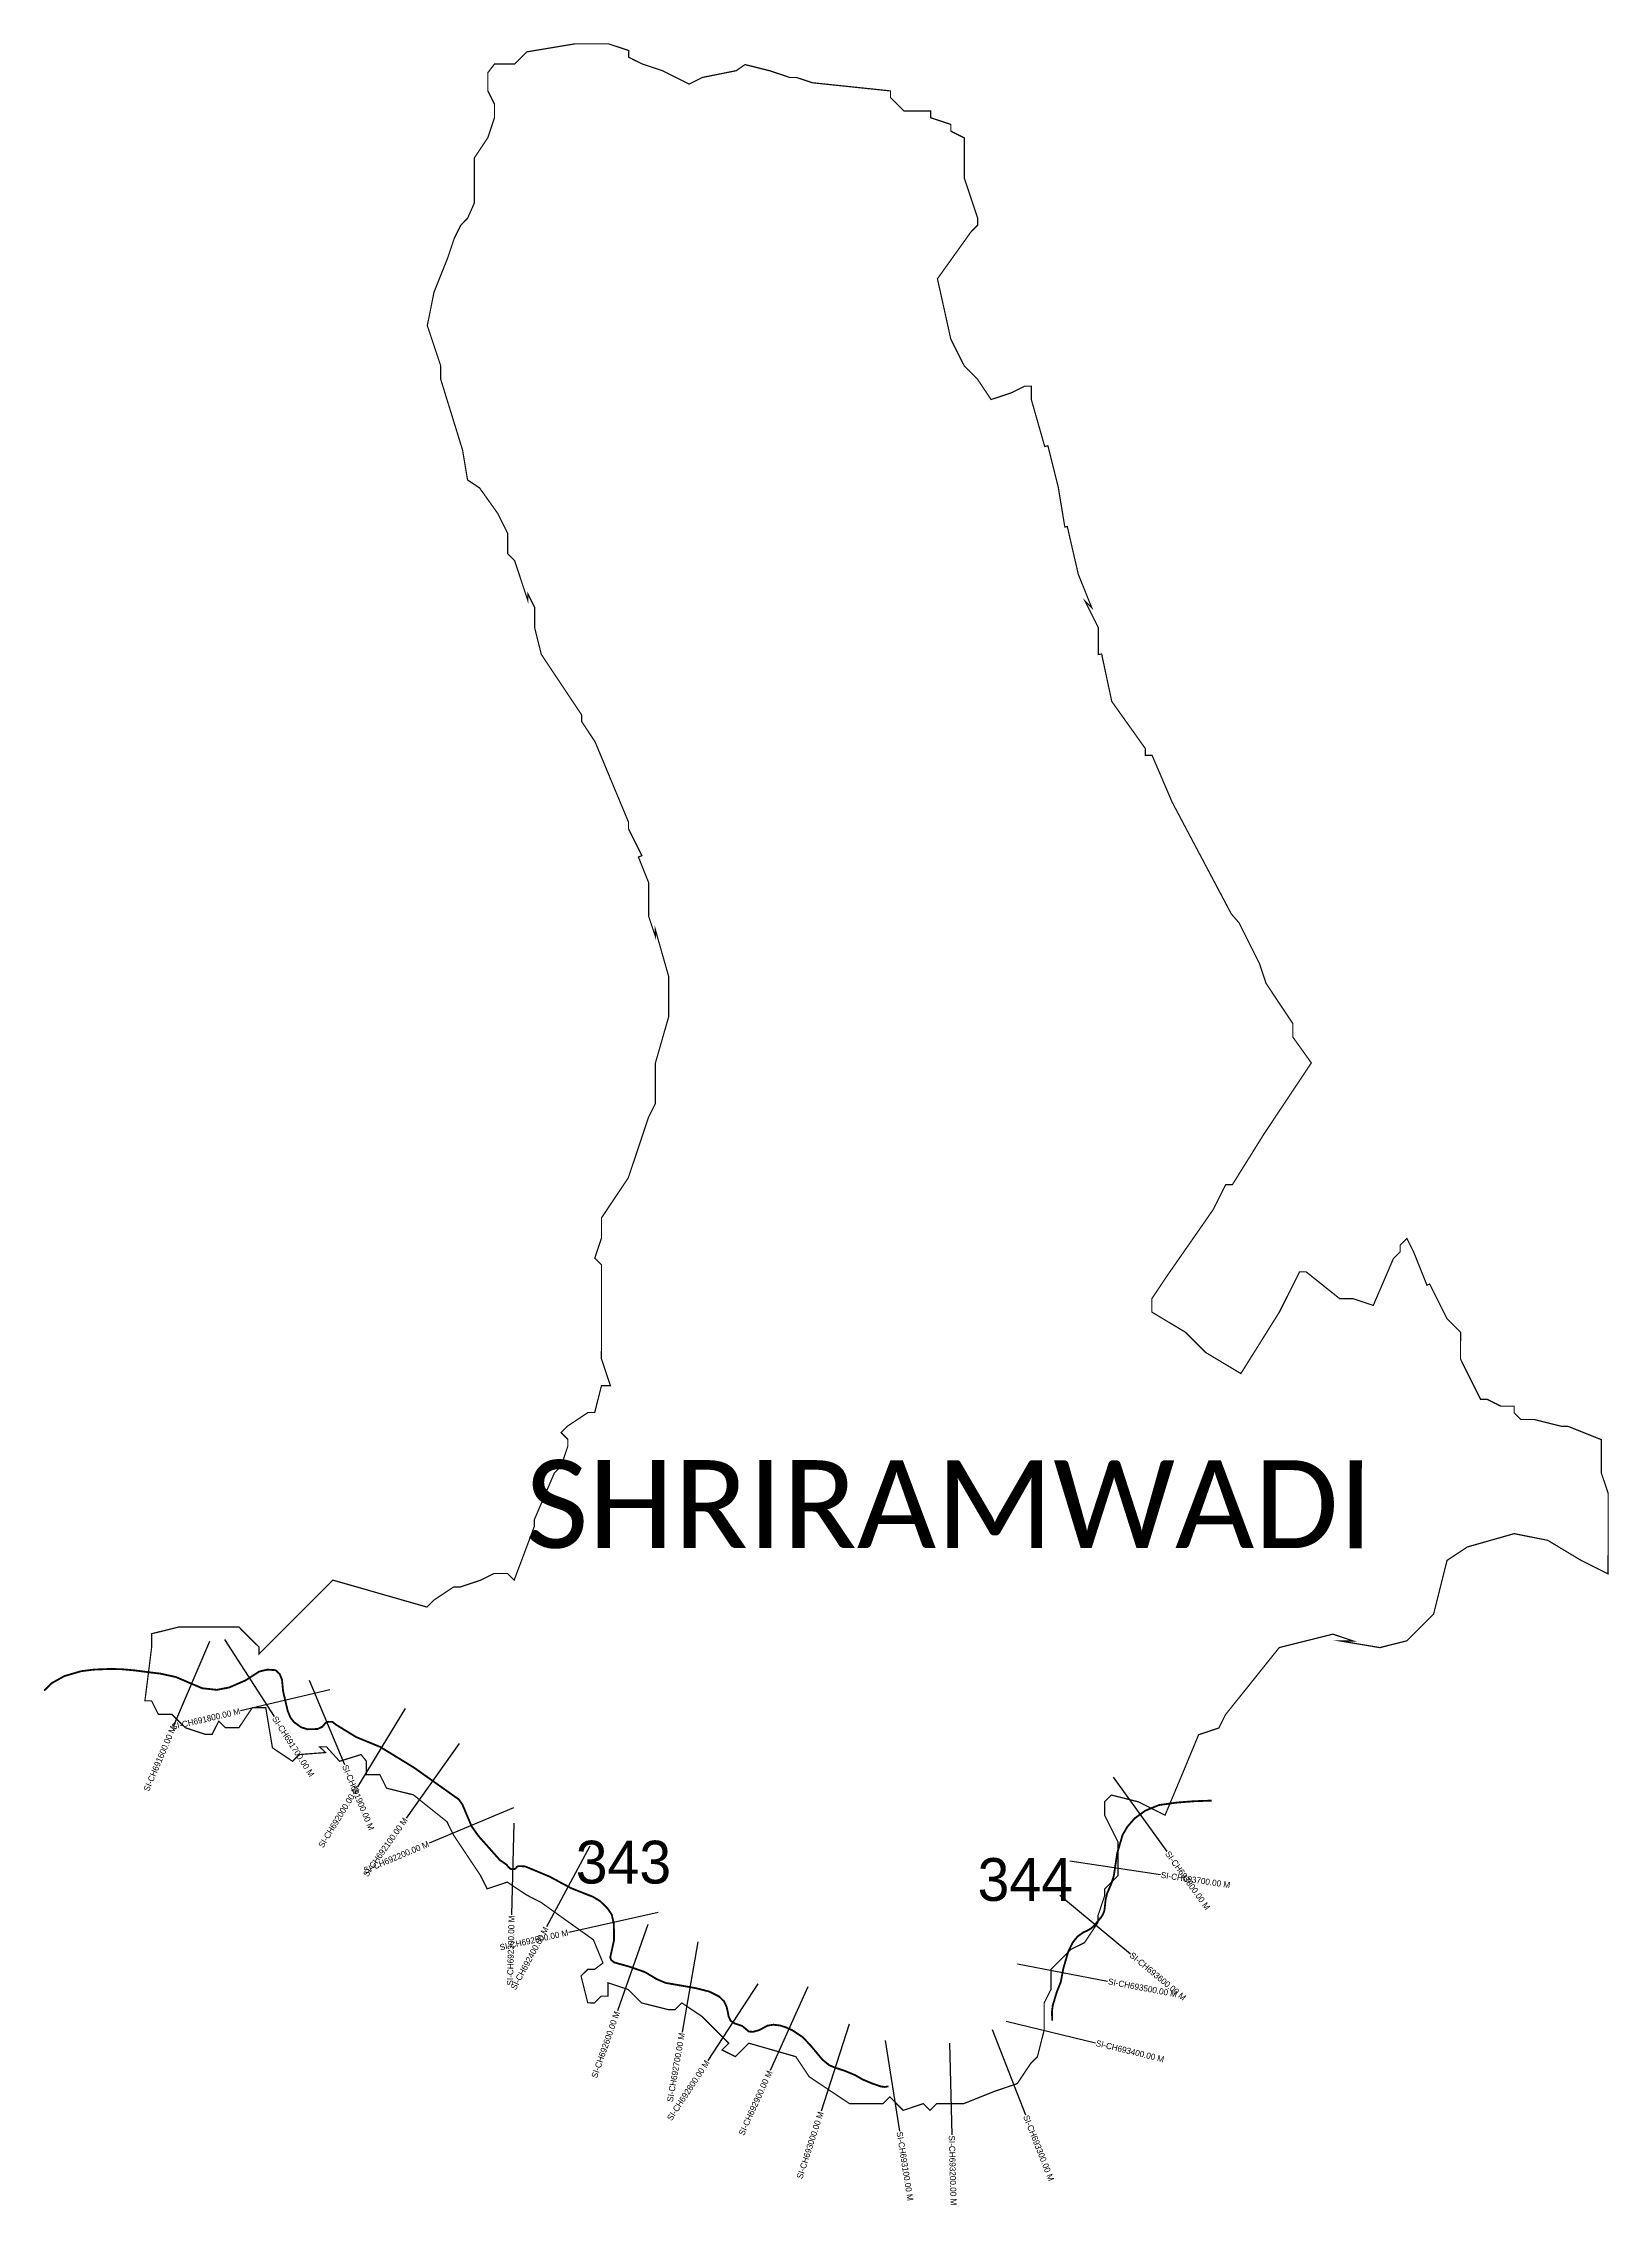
# Model space of a CAD drawing. Header units: metres. Extents: x 341332 to 343892, y 1761940 to 1765477.
import ezdxf
from ezdxf.enums import TextEntityAlignment as Align

# ---------------------------------------------------------------- set-up
doc = ezdxf.new("R2010")
doc.units = ezdxf.units.M
for name, color, linetype in [('CS', 134, 'Continuous'), ('CSMark', 6, 'Continuous'), ('NATURALLY PROTECTED', 3, 'Continuous'), ('VILLAGE NAME', 250, 'Continuous')]:
    doc.layers.add(name, color=color, linetype=linetype)

msp = doc.modelspace()

# ---------------------------------------------------------------- linework, layer by layer
at = {"color": 6, "const_width": 2}
msp.add_lwpolyline([(342122.7, 1765462.9), (342201.7, 1765476.1), (342256.6, 1765476), (342289.5, 1765465.1), (342289.5, 1765454.1), (342298, 1765449.8), (342311.5, 1765443.1), (342336.7, 1765434.7), (342344.5, 1765432.1), (342388.3, 1765410.1), (342410.3, 1765421.1), (342465.2, 1765432.1), (342479.7, 1765442.1), (342520.1, 1765432), (342553, 1765421), (342563.9, 1765421), (342589.8, 1765412.4), (342717.7, 1765399), (342717.7, 1765388), (342739.6, 1765366.1), (342783.5, 1765366.1), (342783.5, 1765355.1), (342816.4, 1765344.1), (342816.4, 1765333.1), (342838.4, 1765322.1), (342838.4, 1765256.3), (342860.3, 1765190.4), (342860.3, 1765179.4), (342849.3, 1765168.4), (342794.4, 1765091.6), (342816.3, 1764992.8), (342838.3, 1764948.9), (342860.2, 1764926.9), (342882.1, 1764894), (342915.1, 1764904.9), (342937, 1764915.9), (342948, 1764915.9), (342948, 1764894), (342964.9, 1764834.7), (342969.9, 1764817.1), (342975.1, 1764818.4), (342981, 1764794.9), (342986, 1764774.6), (342991.9, 1764751.2), (342999.1, 1764707.8), (343002.8, 1764685.4), (343006.8, 1764686.3), (343011.4, 1764666.3), (343019.2, 1764632.4), (343024.7, 1764608.5), (343046.7, 1764553.6), (343035.7, 1764564.6), (343044.4, 1764547.1), (343057.6, 1764520.6), (343057.6, 1764476.8), (343063, 1764477.6), (343079.6, 1764399.9), (343134.4, 1764323), (343134.4, 1764312), (343145.4, 1764312), (343178.3, 1764235.2), (343264.9, 1764071.6), (343275.1, 1764052.3), (343288, 1764037.5), (343320.9, 1763971.7), (343331.9, 1763938.7), (343374.2, 1763875.2), (343375.8, 1763872.8), (343375.7, 1763850.9), (343406, 1763808.5), (343327.8, 1763691.1), (343276.9, 1763609.4), (343265.9, 1763609.4), (343245.6, 1763568.9), (343235.3, 1763553.9), (343166.8, 1763455.4), (343145.1, 1763422.8), (343145.1, 1763400.8), (343200, 1763367.9), (343232.9, 1763334.9), (343290.7, 1763300.2), (343344.6, 1763386.3), (343353.7, 1763400.8), (343384.4, 1763462.1), (343386.6, 1763466.6), (343397.6, 1763466.6), (343433.2, 1763438.1), (343452.5, 1763422.7), (343474.4, 1763422.7), (343507.3, 1763411.7), (343540.3, 1763488.5), (343551.3, 1763499.5), (343551.3, 1763510.5), (343562.3, 1763521.5), (343573.2, 1763499.5), (343584.2, 1763472.1), (343595.2, 1763444.6), (343599.6, 1763446.8), (343623, 1763399.8), (343628.1, 1763389.7), (343650.1, 1763367.7), (343650, 1763323.8), (343682.9, 1763257.9), (343693.9, 1763257.9), (343715.9, 1763246.9), (343737.8, 1763246.9), (343737.8, 1763236), (343748.8, 1763225), (343770.8, 1763225), (343814.7, 1763214), (343825.6, 1763214), (343844.3, 1763206.5), (343880.5, 1763192), (343880.5, 1763137.1), (343891.5, 1763104.2), (343891.4, 1762972.4), (343854, 1762991.2), (343847.5, 1762994.4), (343822.6, 1763009.3), (343792.6, 1763027.4), (343737.8, 1763038.3), (343660.9, 1763016.4), (343628, 1762994.5), (343606, 1762906.7), (343562, 1762862.8), (343518.1, 1762851.8), (343452.3, 1762862.8), (343474.2, 1762862.8), (343441.3, 1762873.8), (343376.8, 1762857.7), (343353.5, 1762851.9), (343299.4, 1762784.3), (343265.6, 1762742.1), (343254.6, 1762720.2), (343221.6, 1762709.2), (343192.9, 1762640.1), (343166.7, 1762577.5), (343122.8, 1762599.5), (343078.9, 1762610.5), (343067.9, 1762599.5), (343067.9, 1762577.5), (343089.9, 1762533.6), (343089.8, 1762478.7), (343067.9, 1762456.8), (343067.9, 1762445.8), (343056.9, 1762412.8), (343056.9, 1762401.9), (343034.9, 1762369), (343012.9, 1762358), (342980, 1762325), (342980, 1762292.1), (342969, 1762270.2), (342968.9, 1762225.7), (342958, 1762182.4), (342947, 1762171.4), (342925, 1762138.4), (342886.9, 1762125.4), (342837.2, 1762105.5), (342793.3, 1762105.6), (342782.3, 1762094.6), (342771.3, 1762105.6), (342738.4, 1762094.6), (342716.5, 1762116.6), (342705.5, 1762105.6), (342650.6, 1762105.6), (342584.7, 1762149.6), (342562.8, 1762182.5), (342486, 1762204.5), (342464, 1762182.5), (342442, 1762193.5), (342453, 1762204.5), (342416.3, 1762241.2), (342409.1, 1762248.4), (342376.2, 1762270.4), (342365.2, 1762259.4), (342354.2, 1762259.4), (342310.3, 1762270.4), (342288.4, 1762292.4), (342255.4, 1762303.4), (342255.4, 1762281.4), (342244.5, 1762281.4), (342233.5, 1762270.4), (342222.5, 1762270.5), (342211.5, 1762314.4), (342222.5, 1762325.3), (342233.5, 1762325.3), (342247.4, 1762335.7), (342231.7, 1762373.7), (342145.7, 1762435.1), (342128.1, 1762444), (342122.2, 1762447.2), (342090.8, 1762468.1), (342057.9, 1762457.1), (342046.9, 1762479.1), (342014, 1762528.5), (342003, 1762545), (341992.1, 1762566.9), (341946.9, 1762603.1), (341937.2, 1762610.9), (341893.3, 1762621.8), (341882.3, 1762643.8), (341860.4, 1762643.8), (341860.4, 1762665.8), (341851.6, 1762676.8), (341816.5, 1762665.8), (341795, 1762689.5), (341783.7, 1762689.5), (341793.7, 1762680.1), (341750.6, 1762676.8), (341739.6, 1762665.8), (341706.7, 1762687.8), (341695.7, 1762753.7), (341673.8, 1762753.7), (341651.8, 1762720.8), (341629.8, 1762720.8), (341618.9, 1762731.7), (341607.9, 1762709.8), (341596.9, 1762709.8), (341564, 1762720.8), (341542, 1762742.7), (341520.1, 1762742.7), (341509.1, 1762764.7), (341498.1, 1762764.7), (341509.1, 1762852.5), (341509.1, 1762874.5), (341553.1, 1762885.4), (341649.6, 1762885.4), (341651.9, 1762885.4), (341667, 1762870.2), (341684.8, 1762852.5), (341684.8, 1762841.5), (341805.6, 1762962.2), (341959.3, 1762918.2), (341970.3, 1762929.2), (342003.2, 1762951.1), (342014.2, 1762951.1), (342047.1, 1762962.1), (342069.1, 1762973.1), (342091, 1762973.1), (342102, 1762962.1), (342131.4, 1763040.3), (342135, 1763049.9), (342135, 1763060.9), (342157.3, 1763113), (342167.9, 1763137.7), (342178.9, 1763148.7), (342184.2, 1763164.6), (342189.9, 1763181.6), (342189.9, 1763192.6), (342178.9, 1763203.6), (342189.9, 1763214.6), (342222.8, 1763236.5), (342233.8, 1763236.5), (342244.8, 1763280.4), (342259.5, 1763280.4), (342244.8, 1763324.3), (342244.9, 1763370.1), (342244.9, 1763478), (342233.9, 1763489), (342244.9, 1763521.9), (342244.9, 1763554.9), (342288.8, 1763620.7), (342319, 1763711.1), (342321.8, 1763719.5), (342332.8, 1763741.5), (342332.8, 1763807.3), (342354.8, 1763884.2), (342354.8, 1763950), (342332.9, 1764026.9), (342332.9, 1764015.9), (342327.9, 1764030.8), (342321.9, 1764048.8), (342321.9, 1764072.3), (342321.9, 1764093.7), (342322, 1764103.7), (342305.3, 1764145.4), (342311, 1764147.7), (342296.1, 1764177.5), (342289.1, 1764191.6), (342289.1, 1764202.5), (342284.5, 1764213.6), (342275.2, 1764235.9), (342239.2, 1764322.4), (342234.2, 1764334.3), (342212.3, 1764367.3), (342212.3, 1764378.2), (342157.8, 1764460), (342146.4, 1764477.1), (342135.5, 1764521), (342135.5, 1764553.9), (342124.5, 1764575.9), (342124.5, 1764564.9), (342123.2, 1764568.9), (342109.8, 1764609.2), (342102.6, 1764630.8), (342091.6, 1764641.8), (342091.6, 1764674.7), (342079.4, 1764699.3), (342077.1, 1764703.9), (342075.2, 1764707.6), (342069.3, 1764715.9), (342045.6, 1764749.3), (342025.8, 1764762.5), (342017.7, 1764811.3), (341981.9, 1764927.2), (341981.9, 1764949.2), (341960, 1765015.1), (341971, 1765069.9), (341993, 1765124.8), (342004, 1765157.7), (342015, 1765179.7), (342025.9, 1765190.7), (342035, 1765211.1), (342036.9, 1765215.5), (342037, 1765289.5), (342058.9, 1765322.4), (342069.9, 1765355.3), (342069.9, 1765377.3), (342059, 1765399.2), (342059, 1765428.8), (342070, 1765443.2), (342102.9, 1765443.2), (342122.7, 1765462.9)], dxfattribs=at)
at = {"layer": 'CS'}
for p, q in [((341603.7, 1762861.8), (341545.1, 1762723.7)), ((341628.3, 1762865.3), (341709.4, 1762739.1)), ((341800.6, 1762782.6), (341654.6, 1762748.4)), ((341767, 1762798.8), (341824.7, 1762660.3)), ((341924, 1762752.1), (341845.6, 1762624.2)), ((342012.1, 1762695), (341925.2, 1762572.7)), ((343082.1, 1762639.7), (343169.7, 1762518)), ((342101, 1762589.9), (341962.8, 1762531.6)), ((342101.5, 1762564.3), (342097.9, 1762414.3)), ((342226, 1762526.7), (342154.9, 1762394.7)), ((343010.7, 1762502.7), (343159, 1762480.4)), ((342337.8, 1762418.2), (342191.3, 1762385.9)), ((342994.8, 1762446.8), (343110.2, 1762351)), ((342320.5, 1762398.7), (342270.9, 1762257.2)), ((342402.4, 1762370.1), (342376.6, 1762222.4)), ((342925.5, 1762334.3), (343072.8, 1762306.1)), ((342500.7, 1762301.6), (342418.7, 1762176.1)), ((342582.5, 1762296.5), (342520.8, 1762159.8)), ((342907.1, 1762240.8), (343052.9, 1762205.3)), ((342650, 1762235.8), (342604, 1762093.1)), ((342708.7, 1762208.9), (342732.2, 1762060.8)), ((342813.9, 1762204.5), (342817.8, 1762054.6)), ((342883.7, 1762226.7), (342938.7, 1762087.2))]:
    msp.add_line(p, q, dxfattribs=at)
at = {"layer": 'NATURALLY PROTECTED', "const_width": 3, "flags": 128}
for points in [[(341333.3, 1762781.6), (341345.9, 1762793.8), (341366.4, 1762805.2), (341393.7, 1762813.2), (341414.4, 1762815.8), (341438.5, 1762816.8), (341458.3, 1762816.6), (341481.4, 1762814.5), (341507.6, 1762811.1), (341523.5, 1762809.2), (341548.6, 1762803.7), (341570.4, 1762794.4), (341591.8, 1762785.3), (341615.6, 1762782.7), (341636, 1762786.6), (341662.3, 1762798), (341685, 1762812.6), (341698.3, 1762815.8), (341711.7, 1762814.9), (341718.5, 1762808.7), (341722.3, 1762799.4), (341724.1, 1762780.5), (341728.8, 1762760.3), (341731.6, 1762748.4), (341736.1, 1762737.3), (341741.9, 1762729.9), (341753.7, 1762721.4), (341764.2, 1762718.2), (341780.7, 1762718.6), (341788.3, 1762722.3), (341793.6, 1762728.6), (341798.2, 1762730.5), (341804.9, 1762730.3), (341810.3, 1762725.9), (341843.3, 1762705.6), (341882.9, 1762689.3), (341938.6, 1762655.2), (342011.6, 1762603.3), (342017.6, 1762594.7), (342023.2, 1762581.3), (342032.5, 1762559.4), (342043.8, 1762543.4), (342063.9, 1762520.8), (342078.7, 1762504.1), (342085.9, 1762499.2), (342089.5, 1762496.6), (342091.7, 1762494.2), (342094.8, 1762490.6), (342097.4, 1762489.4), (342101.8, 1762489.2), (342104.8, 1762490.6), (342106.2, 1762492.8), (342108.5, 1762494.1), (342112.6, 1762494.2), (342120.1, 1762493.7), (342135.6, 1762487.3), (342159.8, 1762477.2), (342194.8, 1762458.4), (342213, 1762451.1), (342231, 1762444), (342242.4, 1762437.2), (342254.5, 1762425.5), (342261.7, 1762414.9), (342263.5, 1762407.1), (342265.2, 1762399.2), (342265.3, 1762372.6), (342261.6, 1762355.9), (342259.2, 1762345.1), (342260.6, 1762340.8), (342265.7, 1762336.7), (342291, 1762329.6), (342316.2, 1762320.8), (342335.2, 1762309.3), (342349.7, 1762303.2), (342376.8, 1762298.5), (342399.1, 1762294.6), (342421.5, 1762288.9), (342437.2, 1762281), (342445.5, 1762272.9), (342449.8, 1762263.5), (342453, 1762247.7), (342456.2, 1762241.1), (342463, 1762236.7), (342475, 1762232.7), (342480.7, 1762228), (342485.9, 1762223.6), (342492.7, 1762223.1), (342502.9, 1762225.9), (342516.2, 1762233.1), (342526, 1762234.8), (342537.2, 1762233.4), (342545.9, 1762230.7), (342556.7, 1762225.9), (342573.6, 1762214.8), (342586.3, 1762201.5), (342606.4, 1762177.4), (342617.3, 1762168.6), (342626.6, 1762164.6), (342642.5, 1762159.4), (342659.7, 1762152.3), (342671.9, 1762145.2), (342687.7, 1762138.6), (342701.9, 1762133.7), (342708.3, 1762132.9), (342714.3, 1762133.9)], [(342982.2, 1762241.4), (342981.7, 1762255.5), (342982.9, 1762265.9), (342986.9, 1762279.2), (342989.9, 1762289.1), (342996.1, 1762304.3), (342997.8, 1762313.4), (343000.3, 1762326.6), (343008.5, 1762354.8), (343016.1, 1762369.9), (343023.9, 1762379.4), (343033.7, 1762386.2), (343039.5, 1762388.6), (343046, 1762392.6), (343050.5, 1762396.5), (343057.1, 1762404.5), (343062.7, 1762411.2), (343065.3, 1762415.6), (343067.5, 1762421.6), (343068.7, 1762431.6), (343069.7, 1762440.5), (343071.8, 1762449.2), (343078.8, 1762465.6), (343082.9, 1762478.4), (343088.5, 1762515.5), (343097.3, 1762545.5), (343105.2, 1762558.8), (343116.9, 1762572.3), (343134.6, 1762585.1), (343157, 1762594.2), (343184.8, 1762598.1), (343213.7, 1762600.4), (343241.5, 1762601.4), (343243.1, 1762601.5)]]:
    msp.add_lwpolyline(points, dxfattribs=at)

# ---------------------------------------------------------------- texts
at = {"char_height": 70, "attachment_point": 1}
for s, insert in [('343', (342202.7, 1762535.8)), ('344', (342860, 1762507.4))]:
    msp.add_mtext_dynamic_manual_height_columns(s, width=95.172, gutter_width=1, heights=[0], dxfattribs=dict(at, insert=insert))
at = {"layer": 'CSMark'}
for s, rotation, p in [('SI-CH691800.00 M', 13.1855, (341653.6, 1762748.1)), ('SI-CH691600.00 M', 67.018, (341544.7, 1762722.8)), ('SI-CH692000.00 M', 58.4947, (341845.1, 1762623.4)), ('SI-CH692100.00 M', 54.5889, (341924.6, 1762571.9)), ('SI-CH692200.00 M', 22.8813, (341961.9, 1762531.2)), ('SI-CH692500.00 M', 12.4313, (342190.4, 1762385.7)), ('SI-CH692300.00 M', 88.6378, (342097.9, 1762413.3)), ('SI-CH692400.00 M', 61.6926, (342154.4, 1762393.8)), ('SI-CH692600.00 M', 70.6775, (342270.6, 1762256.2)), ('SI-CH692700.00 M', 80.0918, (342376.4, 1762221.4)), ('SI-CH692800.00 M', 56.8334, (342418.1, 1762175.2)), ('SI-CH692900.00 M', 65.7232, (342520.4, 1762158.9)), ('SI-CH693000.00 M', 72.1414, (342603.7, 1762092.1))]:
    msp.add_text(s, height=10, rotation=rotation, dxfattribs=at).set_placement(p, align=Align.MIDDLE_RIGHT)
for s, rotation, p in [('SI-CH691700.00 M', 302.7229, (341709.9, 1762738.2)), ('SI-CH691900.00 M', 292.6057, (341825.1, 1762659.4)), ('SI-CH693800.00 M', 305.7572, (343170.3, 1762517.2)), ('SI-CH693700.00 M', 351.4378, (343160, 1762480.2)), ('SI-CH693600.00 M', 320.3148, (343111, 1762350.4)), ('SI-CH693500.00 M', 349.1704, (343073.8, 1762305.9)), ('SI-CH693400.00 M', 346.2888, (343053.8, 1762205)), ('SI-CH693300.00 M', 291.5149, (342939.1, 1762086.2)), ('SI-CH693100.00 M', 279.0143, (342732.4, 1762059.8)), ('SI-CH693200.00 M', 271.4987, (342817.9, 1762053.6))]:
    msp.add_text(s, height=10, rotation=rotation, dxfattribs=at).set_placement(p, align=Align.MIDDLE_LEFT)
at = {"layer": 'VILLAGE NAME', "insert": (342120.6, 1763158.7), "char_height": 143.7, "attachment_point": 1, "rotation": 359.9793}
msp.add_mtext_dynamic_manual_height_columns('{\\fCalibri|b0|i0|c0|p34;SHRIRAMWADI}', width=1418, gutter_width=718.5, heights=[0], dxfattribs=at)

doc.saveas('drawing.dxf')
